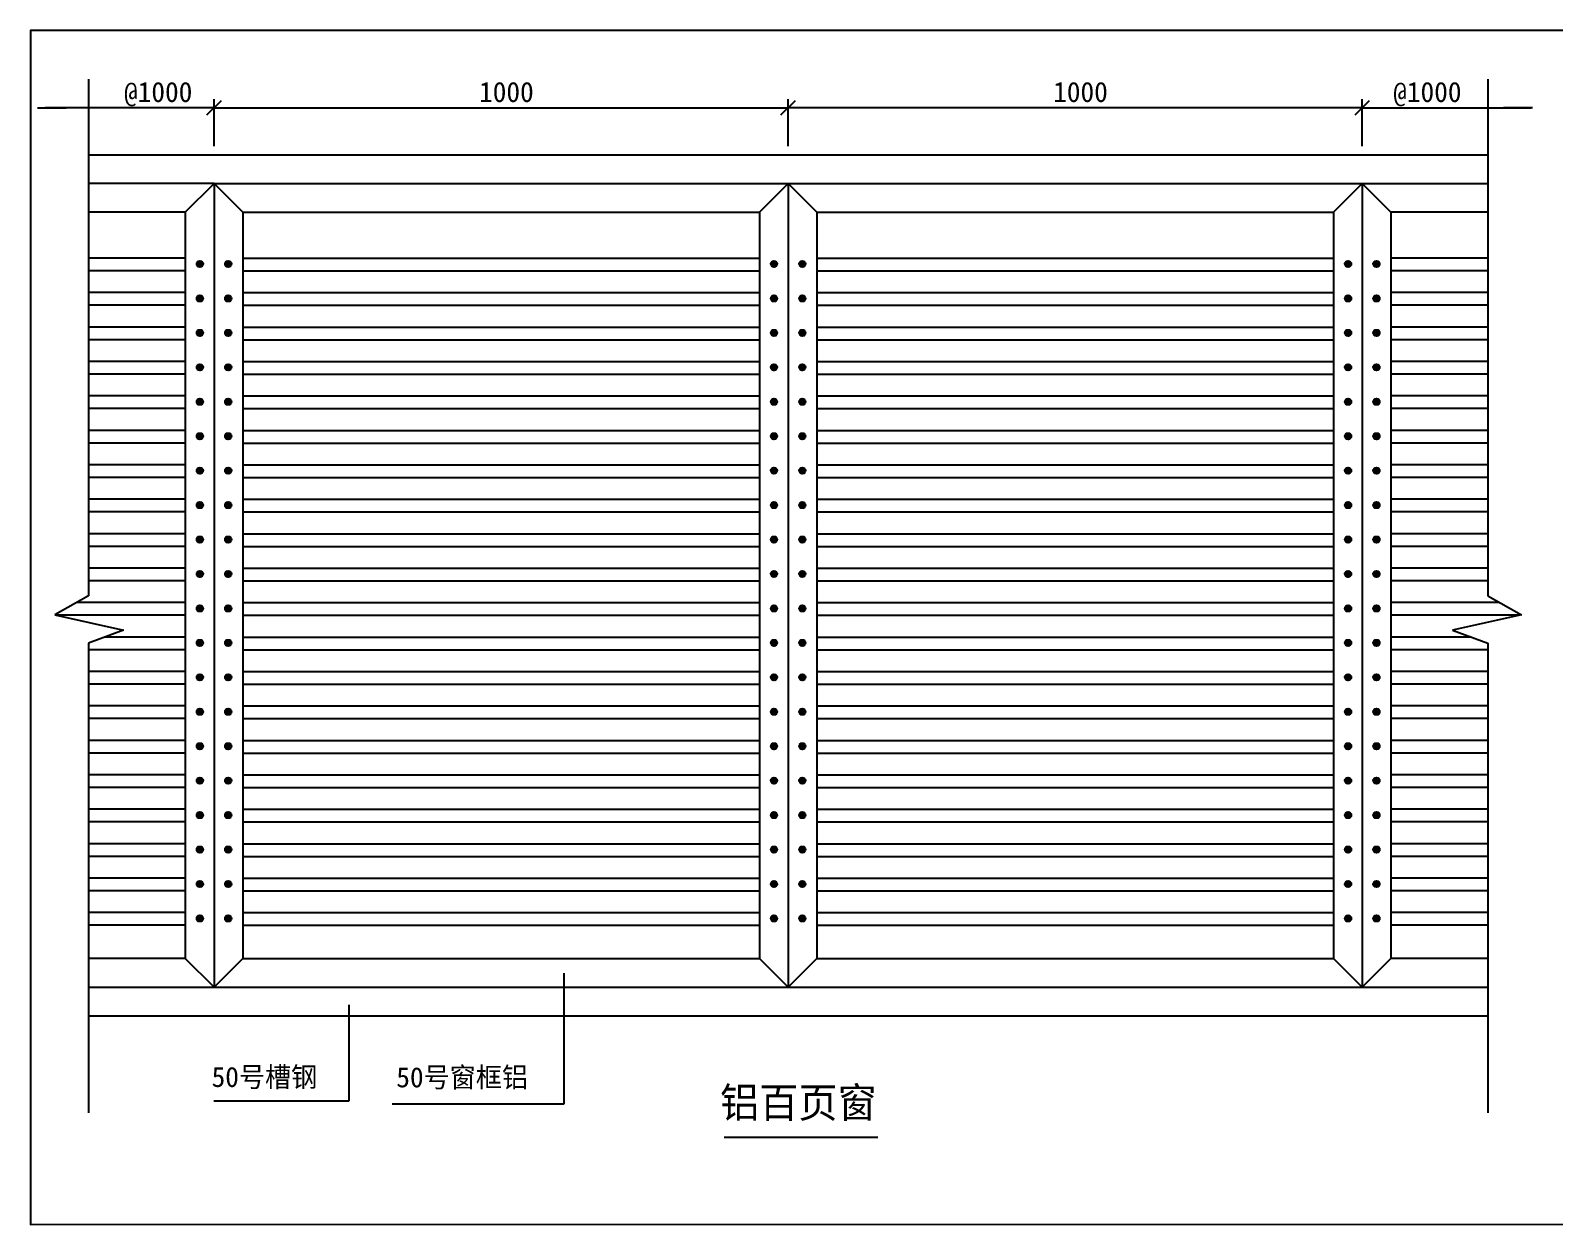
# Model space of a CAD drawing. Header units: metres. Extents: x 752 to 2442, y 858 to 1690.
# Drawn here: x 752 to 1814, y 858 to 1690 of the extents above; entities that cross this region are included whole.
import ezdxf

# ---------------------------------------------------------------- set-up
doc = ezdxf.new("R2010")
doc.units = ezdxf.units.M
doc.layers.add('A7', color=7, linetype='Continuous')

# ---------------------------------------------------------------- blocks, each defined once
blk = doc.blocks.new('_ARCHTICK')
at = {"color": 0, "linetype": 'ByBlock'}
blk.add_lwpolyline([(-0.82, -0.83), (0.87, 0.86)], dxfattribs=at)

msp = doc.modelspace()

# ---------------------------------------------------------------- hatches: boundary and pattern name
h = msp.add_hatch()
h.set_pattern_fill('ANSI31', scale=0.2)
h.paths.add_polyline_path([(872.01, 1527.31, 1), (867.57, 1527.31, 1)])
h = msp.add_hatch()
h.set_pattern_fill('ANSI31', scale=0.2)
h.paths.add_polyline_path([(891.77, 1527.31, 1), (887.33, 1527.31, 1)])
h = msp.add_hatch()
h.set_pattern_fill('ANSI31', scale=0.2)
h.paths.add_polyline_path([(1272.01, 1527.31, 1), (1267.57, 1527.31, 1)])
h = msp.add_hatch()
h.set_pattern_fill('ANSI31', scale=0.2)
h.paths.add_polyline_path([(1291.77, 1527.31, 1), (1287.33, 1527.31, 1)])
h = msp.add_hatch()
h.set_pattern_fill('ANSI31', scale=0.2)
h.paths.add_polyline_path([(1672.01, 1527.31, 1), (1667.57, 1527.31, 1)])
h = msp.add_hatch()
h.set_pattern_fill('ANSI31', scale=0.2)
h.paths.add_polyline_path([(1691.77, 1527.31, 1), (1687.33, 1527.31, 1)])
h = msp.add_hatch()
h.set_pattern_fill('ANSI31', scale=0.2)
h.paths.add_polyline_path([(872.01, 1503.31, 1), (867.57, 1503.31, 1)])
h = msp.add_hatch()
h.set_pattern_fill('ANSI31', scale=0.2)
h.paths.add_polyline_path([(891.77, 1503.31, 1), (887.33, 1503.31, 1)])
h = msp.add_hatch()
h.set_pattern_fill('ANSI31', scale=0.2)
h.paths.add_polyline_path([(1272.01, 1503.31, 1), (1267.57, 1503.31, 1)])
h = msp.add_hatch()
h.set_pattern_fill('ANSI31', scale=0.2)
h.paths.add_polyline_path([(1291.77, 1503.31, 1), (1287.33, 1503.31, 1)])
h = msp.add_hatch()
h.set_pattern_fill('ANSI31', scale=0.2)
h.paths.add_polyline_path([(1672.01, 1503.31, 1), (1667.57, 1503.31, 1)])
h = msp.add_hatch()
h.set_pattern_fill('ANSI31', scale=0.2)
h.paths.add_polyline_path([(1691.77, 1503.31, 1), (1687.33, 1503.31, 1)])
h = msp.add_hatch()
h.set_pattern_fill('ANSI31', scale=0.2)
h.paths.add_polyline_path([(872.01, 1479.31, 1), (867.57, 1479.31, 1)])
h = msp.add_hatch()
h.set_pattern_fill('ANSI31', scale=0.2)
h.paths.add_polyline_path([(891.77, 1479.31, 1), (887.33, 1479.31, 1)])
h = msp.add_hatch()
h.set_pattern_fill('ANSI31', scale=0.2)
h.paths.add_polyline_path([(1272.01, 1479.31, 1), (1267.57, 1479.31, 1)])
h = msp.add_hatch()
h.set_pattern_fill('ANSI31', scale=0.2)
h.paths.add_polyline_path([(1291.77, 1479.31, 1), (1287.33, 1479.31, 1)])
h = msp.add_hatch()
h.set_pattern_fill('ANSI31', scale=0.2)
h.paths.add_polyline_path([(1672.01, 1479.31, 1), (1667.57, 1479.31, 1)])
h = msp.add_hatch()
h.set_pattern_fill('ANSI31', scale=0.2)
h.paths.add_polyline_path([(1691.77, 1479.31, 1), (1687.33, 1479.31, 1)])
h = msp.add_hatch()
h.set_pattern_fill('ANSI31', scale=0.2)
h.paths.add_polyline_path([(872.01, 1455.31, 1), (867.57, 1455.31, 1)])
h = msp.add_hatch()
h.set_pattern_fill('ANSI31', scale=0.2)
h.paths.add_polyline_path([(891.77, 1455.31, 1), (887.33, 1455.31, 1)])
h = msp.add_hatch()
h.set_pattern_fill('ANSI31', scale=0.2)
h.paths.add_polyline_path([(1272.01, 1455.31, 1), (1267.57, 1455.31, 1)])
h = msp.add_hatch()
h.set_pattern_fill('ANSI31', scale=0.2)
h.paths.add_polyline_path([(1291.77, 1455.31, 1), (1287.33, 1455.31, 1)])
h = msp.add_hatch()
h.set_pattern_fill('ANSI31', scale=0.2)
h.paths.add_polyline_path([(1672.01, 1455.31, 1), (1667.57, 1455.31, 1)])
h = msp.add_hatch()
h.set_pattern_fill('ANSI31', scale=0.2)
h.paths.add_polyline_path([(1691.77, 1455.31, 1), (1687.33, 1455.31, 1)])
h = msp.add_hatch()
h.set_pattern_fill('ANSI31', scale=0.2)
h.paths.add_polyline_path([(872.01, 1431.31, 1), (867.57, 1431.31, 1)])
h = msp.add_hatch()
h.set_pattern_fill('ANSI31', scale=0.2)
h.paths.add_polyline_path([(891.77, 1431.31, 1), (887.33, 1431.31, 1)])
h = msp.add_hatch()
h.set_pattern_fill('ANSI31', scale=0.2)
h.paths.add_polyline_path([(1272.01, 1431.31, 1), (1267.57, 1431.31, 1)])
h = msp.add_hatch()
h.set_pattern_fill('ANSI31', scale=0.2)
h.paths.add_polyline_path([(1291.77, 1431.31, 1), (1287.33, 1431.31, 1)])
h = msp.add_hatch()
h.set_pattern_fill('ANSI31', scale=0.2)
h.paths.add_polyline_path([(1672.01, 1431.31, 1), (1667.57, 1431.31, 1)])
h = msp.add_hatch()
h.set_pattern_fill('ANSI31', scale=0.2)
h.paths.add_polyline_path([(1691.77, 1431.31, 1), (1687.33, 1431.31, 1)])
h = msp.add_hatch()
h.set_pattern_fill('ANSI31', scale=0.2)
h.paths.add_polyline_path([(872.01, 1407.31, 1), (867.57, 1407.31, 1)])
h = msp.add_hatch()
h.set_pattern_fill('ANSI31', scale=0.2)
h.paths.add_polyline_path([(891.77, 1407.31, 1), (887.33, 1407.31, 1)])
h = msp.add_hatch()
h.set_pattern_fill('ANSI31', scale=0.2)
h.paths.add_polyline_path([(1272.01, 1407.31, 1), (1267.57, 1407.31, 1)])
h = msp.add_hatch()
h.set_pattern_fill('ANSI31', scale=0.2)
h.paths.add_polyline_path([(1291.77, 1407.31, 1), (1287.33, 1407.31, 1)])
h = msp.add_hatch()
h.set_pattern_fill('ANSI31', scale=0.2)
h.paths.add_polyline_path([(1672.01, 1407.31, 1), (1667.57, 1407.31, 1)])
h = msp.add_hatch()
h.set_pattern_fill('ANSI31', scale=0.2)
h.paths.add_polyline_path([(1691.77, 1407.31, 1), (1687.33, 1407.31, 1)])
h = msp.add_hatch()
h.set_pattern_fill('ANSI31', scale=0.2)
h.paths.add_polyline_path([(872.01, 1383.31, 1), (867.57, 1383.31, 1)])
h = msp.add_hatch()
h.set_pattern_fill('ANSI31', scale=0.2)
h.paths.add_polyline_path([(891.77, 1383.31, 1), (887.33, 1383.31, 1)])
h = msp.add_hatch()
h.set_pattern_fill('ANSI31', scale=0.2)
h.paths.add_polyline_path([(1272.01, 1383.31, 1), (1267.57, 1383.31, 1)])
h = msp.add_hatch()
h.set_pattern_fill('ANSI31', scale=0.2)
h.paths.add_polyline_path([(1291.77, 1383.31, 1), (1287.33, 1383.31, 1)])
h = msp.add_hatch()
h.set_pattern_fill('ANSI31', scale=0.2)
h.paths.add_polyline_path([(1672.01, 1383.31, 1), (1667.57, 1383.31, 1)])
h = msp.add_hatch()
h.set_pattern_fill('ANSI31', scale=0.2)
h.paths.add_polyline_path([(1691.77, 1383.31, 1), (1687.33, 1383.31, 1)])
h = msp.add_hatch()
h.set_pattern_fill('ANSI31', scale=0.2)
h.paths.add_polyline_path([(872.01, 1359.31, 1), (867.57, 1359.31, 1)])
h = msp.add_hatch()
h.set_pattern_fill('ANSI31', scale=0.2)
h.paths.add_polyline_path([(891.77, 1359.31, 1), (887.33, 1359.31, 1)])
h = msp.add_hatch()
h.set_pattern_fill('ANSI31', scale=0.2)
h.paths.add_polyline_path([(1272.01, 1359.31, 1), (1267.57, 1359.31, 1)])
h = msp.add_hatch()
h.set_pattern_fill('ANSI31', scale=0.2)
h.paths.add_polyline_path([(1291.77, 1359.31, 1), (1287.33, 1359.31, 1)])
h = msp.add_hatch()
h.set_pattern_fill('ANSI31', scale=0.2)
h.paths.add_polyline_path([(1672.01, 1359.31, 1), (1667.57, 1359.31, 1)])
h = msp.add_hatch()
h.set_pattern_fill('ANSI31', scale=0.2)
h.paths.add_polyline_path([(1691.77, 1359.31, 1), (1687.33, 1359.31, 1)])
h = msp.add_hatch()
h.set_pattern_fill('ANSI31', scale=0.2)
h.paths.add_polyline_path([(872.01, 1335.31, 1), (867.57, 1335.31, 1)])
h = msp.add_hatch()
h.set_pattern_fill('ANSI31', scale=0.2)
h.paths.add_polyline_path([(891.77, 1335.31, 1), (887.33, 1335.31, 1)])
h = msp.add_hatch()
h.set_pattern_fill('ANSI31', scale=0.2)
h.paths.add_polyline_path([(1272.01, 1335.31, 1), (1267.57, 1335.31, 1)])
h = msp.add_hatch()
h.set_pattern_fill('ANSI31', scale=0.2)
h.paths.add_polyline_path([(1291.77, 1335.31, 1), (1287.33, 1335.31, 1)])
h = msp.add_hatch()
h.set_pattern_fill('ANSI31', scale=0.2)
h.paths.add_polyline_path([(1672.01, 1335.31, 1), (1667.57, 1335.31, 1)])
h = msp.add_hatch()
h.set_pattern_fill('ANSI31', scale=0.2)
h.paths.add_polyline_path([(1691.77, 1335.31, 1), (1687.33, 1335.31, 1)])
h = msp.add_hatch()
h.set_pattern_fill('ANSI31', scale=0.2)
h.paths.add_polyline_path([(872.01, 1311.31, 1), (867.57, 1311.31, 1)])
h = msp.add_hatch()
h.set_pattern_fill('ANSI31', scale=0.2)
h.paths.add_polyline_path([(891.77, 1311.31, 1), (887.33, 1311.31, 1)])
h = msp.add_hatch()
h.set_pattern_fill('ANSI31', scale=0.2)
h.paths.add_polyline_path([(1272.01, 1311.31, 1), (1267.57, 1311.31, 1)])
h = msp.add_hatch()
h.set_pattern_fill('ANSI31', scale=0.2)
h.paths.add_polyline_path([(1291.77, 1311.31, 1), (1287.33, 1311.31, 1)])
h = msp.add_hatch()
h.set_pattern_fill('ANSI31', scale=0.2)
h.paths.add_polyline_path([(1672.01, 1311.31, 1), (1667.57, 1311.31, 1)])
h = msp.add_hatch()
h.set_pattern_fill('ANSI31', scale=0.2)
h.paths.add_polyline_path([(1691.77, 1311.31, 1), (1687.33, 1311.31, 1)])
h = msp.add_hatch()
h.set_pattern_fill('ANSI31', scale=0.2)
h.paths.add_polyline_path([(872.01, 1287.31, 1), (867.57, 1287.31, 1)])
h = msp.add_hatch()
h.set_pattern_fill('ANSI31', scale=0.2)
h.paths.add_polyline_path([(891.77, 1287.31, 1), (887.33, 1287.31, 1)])
h = msp.add_hatch()
h.set_pattern_fill('ANSI31', scale=0.2)
h.paths.add_polyline_path([(1272.01, 1287.31, 1), (1267.57, 1287.31, 1)])
h = msp.add_hatch()
h.set_pattern_fill('ANSI31', scale=0.2)
h.paths.add_polyline_path([(1291.77, 1287.31, 1), (1287.33, 1287.31, 1)])
h = msp.add_hatch()
h.set_pattern_fill('ANSI31', scale=0.2)
h.paths.add_polyline_path([(1672.01, 1287.31, 1), (1667.57, 1287.31, 1)])
h = msp.add_hatch()
h.set_pattern_fill('ANSI31', scale=0.2)
h.paths.add_polyline_path([(1691.77, 1287.31, 1), (1687.33, 1287.31, 1)])
h = msp.add_hatch()
h.set_pattern_fill('ANSI31', scale=0.2)
h.paths.add_polyline_path([(872.01, 1263.31, 1), (867.57, 1263.31, 1)])
h = msp.add_hatch()
h.set_pattern_fill('ANSI31', scale=0.2)
h.paths.add_polyline_path([(891.77, 1263.31, 1), (887.33, 1263.31, 1)])
h = msp.add_hatch()
h.set_pattern_fill('ANSI31', scale=0.2)
h.paths.add_polyline_path([(1272.01, 1263.31, 1), (1267.57, 1263.31, 1)])
h = msp.add_hatch()
h.set_pattern_fill('ANSI31', scale=0.2)
h.paths.add_polyline_path([(1291.77, 1263.31, 1), (1287.33, 1263.31, 1)])
h = msp.add_hatch()
h.set_pattern_fill('ANSI31', scale=0.2)
h.paths.add_polyline_path([(1672.01, 1263.31, 1), (1667.57, 1263.31, 1)])
h = msp.add_hatch()
h.set_pattern_fill('ANSI31', scale=0.2)
h.paths.add_polyline_path([(1691.77, 1263.31, 1), (1687.33, 1263.31, 1)])
h = msp.add_hatch()
h.set_pattern_fill('ANSI31', scale=0.2)
h.paths.add_polyline_path([(872.01, 1239.31, 1), (867.57, 1239.31, 1)])
h = msp.add_hatch()
h.set_pattern_fill('ANSI31', scale=0.2)
h.paths.add_polyline_path([(891.77, 1239.31, 1), (887.33, 1239.31, 1)])
h = msp.add_hatch()
h.set_pattern_fill('ANSI31', scale=0.2)
h.paths.add_polyline_path([(1272.01, 1239.31, 1), (1267.57, 1239.31, 1)])
h = msp.add_hatch()
h.set_pattern_fill('ANSI31', scale=0.2)
h.paths.add_polyline_path([(1291.77, 1239.31, 1), (1287.33, 1239.31, 1)])
h = msp.add_hatch()
h.set_pattern_fill('ANSI31', scale=0.2)
h.paths.add_polyline_path([(1672.01, 1239.31, 1), (1667.57, 1239.31, 1)])
h = msp.add_hatch()
h.set_pattern_fill('ANSI31', scale=0.2)
h.paths.add_polyline_path([(1691.77, 1239.31, 1), (1687.33, 1239.31, 1)])
h = msp.add_hatch()
h.set_pattern_fill('ANSI31', scale=0.2)
h.paths.add_polyline_path([(872.01, 1215.31, 1), (867.57, 1215.31, 1)])
h = msp.add_hatch()
h.set_pattern_fill('ANSI31', scale=0.2)
h.paths.add_polyline_path([(891.77, 1215.31, 1), (887.33, 1215.31, 1)])
h = msp.add_hatch()
h.set_pattern_fill('ANSI31', scale=0.2)
h.paths.add_polyline_path([(1272.01, 1215.31, 1), (1267.57, 1215.31, 1)])
h = msp.add_hatch()
h.set_pattern_fill('ANSI31', scale=0.2)
h.paths.add_polyline_path([(1291.77, 1215.31, 1), (1287.33, 1215.31, 1)])
h = msp.add_hatch()
h.set_pattern_fill('ANSI31', scale=0.2)
h.paths.add_polyline_path([(1672.01, 1215.31, 1), (1667.57, 1215.31, 1)])
h = msp.add_hatch()
h.set_pattern_fill('ANSI31', scale=0.2)
h.paths.add_polyline_path([(1691.77, 1215.31, 1), (1687.33, 1215.31, 1)])
h = msp.add_hatch()
h.set_pattern_fill('ANSI31', scale=0.2)
h.paths.add_polyline_path([(872.01, 1191.31, 1), (867.57, 1191.31, 1)])
h = msp.add_hatch()
h.set_pattern_fill('ANSI31', scale=0.2)
h.paths.add_polyline_path([(891.77, 1191.31, 1), (887.33, 1191.31, 1)])
h = msp.add_hatch()
h.set_pattern_fill('ANSI31', scale=0.2)
h.paths.add_polyline_path([(1272.01, 1191.31, 1), (1267.57, 1191.31, 1)])
h = msp.add_hatch()
h.set_pattern_fill('ANSI31', scale=0.2)
h.paths.add_polyline_path([(1291.77, 1191.31, 1), (1287.33, 1191.31, 1)])
h = msp.add_hatch()
h.set_pattern_fill('ANSI31', scale=0.2)
h.paths.add_polyline_path([(1672.01, 1191.31, 1), (1667.57, 1191.31, 1)])
h = msp.add_hatch()
h.set_pattern_fill('ANSI31', scale=0.2)
h.paths.add_polyline_path([(1691.77, 1191.31, 1), (1687.33, 1191.31, 1)])
h = msp.add_hatch()
h.set_pattern_fill('ANSI31', scale=0.2)
h.paths.add_polyline_path([(872.01, 1167.31, 1), (867.57, 1167.31, 1)])
h = msp.add_hatch()
h.set_pattern_fill('ANSI31', scale=0.2)
h.paths.add_polyline_path([(891.77, 1167.31, 1), (887.33, 1167.31, 1)])
h = msp.add_hatch()
h.set_pattern_fill('ANSI31', scale=0.2)
h.paths.add_polyline_path([(1272.01, 1167.31, 1), (1267.57, 1167.31, 1)])
h = msp.add_hatch()
h.set_pattern_fill('ANSI31', scale=0.2)
h.paths.add_polyline_path([(1291.77, 1167.31, 1), (1287.33, 1167.31, 1)])
h = msp.add_hatch()
h.set_pattern_fill('ANSI31', scale=0.2)
h.paths.add_polyline_path([(1672.01, 1167.31, 1), (1667.57, 1167.31, 1)])
h = msp.add_hatch()
h.set_pattern_fill('ANSI31', scale=0.2)
h.paths.add_polyline_path([(1691.77, 1167.31, 1), (1687.33, 1167.31, 1)])
h = msp.add_hatch()
h.set_pattern_fill('ANSI31', scale=0.2)
h.paths.add_polyline_path([(872.01, 1143.31, 1), (867.57, 1143.31, 1)])
h = msp.add_hatch()
h.set_pattern_fill('ANSI31', scale=0.2)
h.paths.add_polyline_path([(891.77, 1143.31, 1), (887.33, 1143.31, 1)])
h = msp.add_hatch()
h.set_pattern_fill('ANSI31', scale=0.2)
h.paths.add_polyline_path([(1272.01, 1143.31, 1), (1267.57, 1143.31, 1)])
h = msp.add_hatch()
h.set_pattern_fill('ANSI31', scale=0.2)
h.paths.add_polyline_path([(1291.77, 1143.31, 1), (1287.33, 1143.31, 1)])
h = msp.add_hatch()
h.set_pattern_fill('ANSI31', scale=0.2)
h.paths.add_polyline_path([(1672.01, 1143.31, 1), (1667.57, 1143.31, 1)])
h = msp.add_hatch()
h.set_pattern_fill('ANSI31', scale=0.2)
h.paths.add_polyline_path([(1691.77, 1143.31, 1), (1687.33, 1143.31, 1)])
h = msp.add_hatch()
h.set_pattern_fill('ANSI31', scale=0.2)
h.paths.add_polyline_path([(872.01, 1119.31, 1), (867.57, 1119.31, 1)])
h = msp.add_hatch()
h.set_pattern_fill('ANSI31', scale=0.2)
h.paths.add_polyline_path([(891.77, 1119.31, 1), (887.33, 1119.31, 1)])
h = msp.add_hatch()
h.set_pattern_fill('ANSI31', scale=0.2)
h.paths.add_polyline_path([(1272.01, 1119.31, 1), (1267.57, 1119.31, 1)])
h = msp.add_hatch()
h.set_pattern_fill('ANSI31', scale=0.2)
h.paths.add_polyline_path([(1291.77, 1119.31, 1), (1287.33, 1119.31, 1)])
h = msp.add_hatch()
h.set_pattern_fill('ANSI31', scale=0.2)
h.paths.add_polyline_path([(1672.01, 1119.31, 1), (1667.57, 1119.31, 1)])
h = msp.add_hatch()
h.set_pattern_fill('ANSI31', scale=0.2)
h.paths.add_polyline_path([(1691.77, 1119.31, 1), (1687.33, 1119.31, 1)])
h = msp.add_hatch()
h.set_pattern_fill('ANSI31', scale=0.2)
h.paths.add_polyline_path([(872.01, 1095.31, 1), (867.57, 1095.31, 1)])
h = msp.add_hatch()
h.set_pattern_fill('ANSI31', scale=0.2)
h.paths.add_polyline_path([(891.77, 1095.31, 1), (887.33, 1095.31, 1)])
h = msp.add_hatch()
h.set_pattern_fill('ANSI31', scale=0.2)
h.paths.add_polyline_path([(1272.01, 1095.31, 1), (1267.57, 1095.31, 1)])
h = msp.add_hatch()
h.set_pattern_fill('ANSI31', scale=0.2)
h.paths.add_polyline_path([(1291.77, 1095.31, 1), (1287.33, 1095.31, 1)])
h = msp.add_hatch()
h.set_pattern_fill('ANSI31', scale=0.2)
h.paths.add_polyline_path([(1672.01, 1095.31, 1), (1667.57, 1095.31, 1)])
h = msp.add_hatch()
h.set_pattern_fill('ANSI31', scale=0.2)
h.paths.add_polyline_path([(1691.77, 1095.31, 1), (1687.33, 1095.31, 1)])
h = msp.add_hatch()
h.set_pattern_fill('ANSI31', scale=0.2)
h.paths.add_polyline_path([(872.01, 1071.31, 1), (867.57, 1071.31, 1)])
h = msp.add_hatch()
h.set_pattern_fill('ANSI31', scale=0.2)
h.paths.add_polyline_path([(891.77, 1071.31, 1), (887.33, 1071.31, 1)])
h = msp.add_hatch()
h.set_pattern_fill('ANSI31', scale=0.2)
h.paths.add_polyline_path([(1272.01, 1071.31, 1), (1267.57, 1071.31, 1)])
h = msp.add_hatch()
h.set_pattern_fill('ANSI31', scale=0.2)
h.paths.add_polyline_path([(1291.77, 1071.31, 1), (1287.33, 1071.31, 1)])
h = msp.add_hatch()
h.set_pattern_fill('ANSI31', scale=0.2)
h.paths.add_polyline_path([(1672.01, 1071.31, 1), (1667.57, 1071.31, 1)])
h = msp.add_hatch()
h.set_pattern_fill('ANSI31', scale=0.2)
h.paths.add_polyline_path([(1691.77, 1071.31, 1), (1687.33, 1071.31, 1)])

# ---------------------------------------------------------------- linework, layer by layer
for p, q in [((792.26, 1656.07), (792.26, 1296.01)), ((1767.08, 1656.07), (1767.08, 1296.01)), ((879.67, 1636.12), (762.04, 1636.12)), ((879.67, 1609.35), (879.67, 1642.12)), ((879.67, 1636.12), (1279.67, 1636.12)), ((1279.67, 1609.35), (1279.67, 1642.12)), ((1279.67, 1609.35), (1279.67, 1642.12)), ((1679.67, 1636.12), (1279.67, 1636.12)), ((1679.67, 1609.35), (1679.67, 1642.12)), ((1679.67, 1609.35), (1679.67, 1642.12)), ((1679.67, 1636.12), (1797.3, 1636.12)), ((792.26, 1603.35), (1767.08, 1603.35)), ((879.67, 1603.35), (1679.67, 1603.35)), ((879.67, 1583.35), (792.26, 1583.35)), ((859.67, 1563.35), (879.67, 1583.35)), ((899.67, 1563.35), (879.67, 1583.35)), ((879.67, 1583.35), (1679.67, 1583.35)), ((879.67, 1583.35), (879.67, 1023.35)), ((1259.67, 1563.35), (1279.67, 1583.35)), ((1279.67, 1583.35), (1299.67, 1563.35)), ((1279.67, 1583.35), (1279.67, 1023.35)), ((1279.67, 1583.35), (1279.67, 1043.35)), ((1659.67, 1563.35), (1679.67, 1583.35)), ((1699.67, 1563.35), (1679.67, 1583.35)), ((1679.67, 1583.35), (1767.08, 1583.35)), ((1679.67, 1583.35), (1679.67, 1023.35)), ((859.67, 1563.35), (792.26, 1563.35)), ((859.67, 1563.35), (859.67, 1043.35)), ((899.67, 1563.35), (1259.67, 1563.35)), ((899.67, 1563.35), (899.67, 1043.35)), ((1259.67, 1563.35), (1259.67, 1043.35)), ((1299.67, 1563.35), (1659.67, 1563.35)), ((1299.67, 1563.35), (1299.67, 1043.35)), ((1659.67, 1563.35), (1659.67, 1043.35)), ((1767.08, 1563.35), (1699.67, 1563.35)), ((1699.67, 1563.35), (1699.67, 1043.35)), ((859.67, 1531.35), (792.26, 1531.35)), ((899.67, 1531.35), (1259.67, 1531.35)), ((1299.67, 1531.35), (1659.67, 1531.35)), ((1767.08, 1531.35), (1699.67, 1531.35)), ((859.67, 1522.55), (792.26, 1522.55)), ((899.67, 1522.55), (1259.67, 1522.55)), ((1299.67, 1522.55), (1659.67, 1522.55)), ((1767.08, 1522.55), (1699.67, 1522.55)), ((859.67, 1507.35), (792.26, 1507.35)), ((859.67, 1498.55), (792.26, 1498.55)), ((899.67, 1507.35), (1259.67, 1507.35)), ((899.67, 1498.55), (1259.67, 1498.55)), ((1299.67, 1507.35), (1659.67, 1507.35)), ((1299.67, 1498.55), (1659.67, 1498.55)), ((1767.08, 1507.35), (1699.67, 1507.35)), ((1767.08, 1498.55), (1699.67, 1498.55)), ((859.67, 1483.35), (792.26, 1483.35)), ((899.67, 1483.35), (1259.67, 1483.35)), ((1299.67, 1483.35), (1659.67, 1483.35)), ((1767.08, 1483.35), (1699.67, 1483.35)), ((859.67, 1474.55), (792.26, 1474.55)), ((899.67, 1474.55), (1259.67, 1474.55)), ((1299.67, 1474.55), (1659.67, 1474.55)), ((1767.08, 1474.55), (1699.67, 1474.55)), ((859.67, 1459.35), (792.26, 1459.35)), ((899.67, 1459.35), (1259.67, 1459.35)), ((1299.67, 1459.35), (1659.67, 1459.35)), ((1767.08, 1459.35), (1699.67, 1459.35)), ((859.67, 1450.55), (792.26, 1450.55)), ((899.67, 1450.55), (1259.67, 1450.55)), ((1299.67, 1450.55), (1659.67, 1450.55)), ((1767.08, 1450.55), (1699.67, 1450.55)), ((859.67, 1435.35), (792.26, 1435.35)), ((899.67, 1435.35), (1259.67, 1435.35)), ((1299.67, 1435.35), (1659.67, 1435.35)), ((1767.08, 1435.35), (1699.67, 1435.35)), ((859.67, 1426.55), (792.26, 1426.55)), ((899.67, 1426.55), (1259.67, 1426.55)), ((1299.67, 1426.55), (1659.67, 1426.55)), ((1767.08, 1426.55), (1699.67, 1426.55)), ((859.67, 1411.35), (792.26, 1411.35)), ((859.67, 1402.55), (792.26, 1402.55)), ((899.67, 1411.35), (1259.67, 1411.35)), ((899.67, 1402.55), (1259.67, 1402.55)), ((1299.67, 1411.35), (1659.67, 1411.35)), ((1299.67, 1402.55), (1659.67, 1402.55)), ((1767.08, 1411.35), (1699.67, 1411.35)), ((1767.08, 1402.55), (1699.67, 1402.55)), ((859.67, 1387.35), (792.26, 1387.35)), ((899.67, 1387.35), (1259.67, 1387.35)), ((1299.67, 1387.35), (1659.67, 1387.35)), ((1767.08, 1387.35), (1699.67, 1387.35)), ((859.67, 1378.55), (792.26, 1378.55)), ((899.67, 1378.55), (1259.67, 1378.55)), ((1299.67, 1378.55), (1659.67, 1378.55)), ((1767.08, 1378.55), (1699.67, 1378.55)), ((859.67, 1363.35), (792.26, 1363.35)), ((899.67, 1363.35), (1259.67, 1363.35)), ((1299.67, 1363.35), (1659.67, 1363.35)), ((1767.08, 1363.35), (1699.67, 1363.35)), ((859.67, 1354.55), (792.26, 1354.55)), ((899.67, 1354.55), (1259.67, 1354.55)), ((1299.67, 1354.55), (1659.67, 1354.55)), ((1767.08, 1354.55), (1699.67, 1354.55)), ((859.67, 1339.35), (792.26, 1339.35)), ((899.67, 1339.35), (1259.67, 1339.35)), ((1299.67, 1339.35), (1659.67, 1339.35)), ((1767.08, 1339.35), (1699.67, 1339.35)), ((859.67, 1330.55), (792.26, 1330.55)), ((899.67, 1330.55), (1259.67, 1330.55)), ((1299.67, 1330.55), (1659.67, 1330.55)), ((1767.08, 1330.55), (1699.67, 1330.55)), ((859.67, 1315.35), (792.26, 1315.35)), ((859.67, 1306.55), (792.26, 1306.55)), ((899.67, 1315.35), (1259.67, 1315.35)), ((899.67, 1306.55), (1259.67, 1306.55)), ((1299.67, 1315.35), (1659.67, 1315.35)), ((1299.67, 1306.55), (1659.67, 1306.55)), ((1767.08, 1315.35), (1699.67, 1315.35)), ((1767.08, 1306.55), (1699.67, 1306.55)), ((792.26, 1296.01), (768.79, 1282.76)), ((1767.08, 1296.01), (1790.56, 1282.76)), ((859.67, 1291.35), (784.01, 1291.35)), ((899.67, 1291.35), (1259.67, 1291.35)), ((1299.67, 1291.35), (1659.67, 1291.35)), ((1775.34, 1291.35), (1699.67, 1291.35)), ((768.79, 1282.76), (816.69, 1272.11)), ((859.67, 1282.55), (769.73, 1282.55)), ((899.67, 1282.55), (1259.67, 1282.55)), ((1299.67, 1282.55), (1659.67, 1282.55)), ((1789.62, 1282.55), (1699.67, 1282.55)), ((1790.56, 1282.76), (1742.66, 1272.11)), ((816.69, 1272.11), (792.26, 1263.16)), ((859.67, 1267.35), (803.7, 1267.35)), ((899.67, 1267.35), (1259.67, 1267.35)), ((1299.67, 1267.35), (1659.67, 1267.35)), ((1755.64, 1267.35), (1699.67, 1267.35)), ((1742.66, 1272.11), (1767.08, 1263.16)), ((792.26, 1263.16), (792.26, 935.94)), ((859.67, 1258.55), (792.26, 1258.55)), ((899.67, 1258.55), (1259.67, 1258.55)), ((1299.67, 1258.55), (1659.67, 1258.55)), ((1767.08, 1258.55), (1699.67, 1258.55)), ((1767.08, 1263.16), (1767.08, 935.94)), ((859.67, 1243.35), (792.26, 1243.35)), ((899.67, 1243.35), (1259.67, 1243.35)), ((1299.67, 1243.35), (1659.67, 1243.35)), ((1767.08, 1243.35), (1699.67, 1243.35)), ((859.67, 1234.55), (792.26, 1234.55)), ((899.67, 1234.55), (1259.67, 1234.55)), ((1299.67, 1234.55), (1659.67, 1234.55)), ((1767.08, 1234.55), (1699.67, 1234.55)), ((859.67, 1219.35), (792.26, 1219.35)), ((859.67, 1210.55), (792.26, 1210.55)), ((899.67, 1219.35), (1259.67, 1219.35)), ((899.67, 1210.55), (1259.67, 1210.55)), ((1299.67, 1219.35), (1659.67, 1219.35)), ((1299.67, 1210.55), (1659.67, 1210.55)), ((1767.08, 1219.35), (1699.67, 1219.35)), ((1767.08, 1210.55), (1699.67, 1210.55)), ((859.67, 1195.35), (792.26, 1195.35)), ((899.67, 1195.35), (1259.67, 1195.35)), ((1299.67, 1195.35), (1659.67, 1195.35)), ((1767.08, 1195.35), (1699.67, 1195.35)), ((859.67, 1186.55), (792.26, 1186.55)), ((899.67, 1186.55), (1259.67, 1186.55)), ((1299.67, 1186.55), (1659.67, 1186.55)), ((1767.08, 1186.55), (1699.67, 1186.55)), ((859.67, 1171.35), (792.26, 1171.35)), ((899.67, 1171.35), (1259.67, 1171.35)), ((1299.67, 1171.35), (1659.67, 1171.35)), ((1767.08, 1171.35), (1699.67, 1171.35)), ((859.67, 1162.55), (792.26, 1162.55)), ((899.67, 1162.55), (1259.67, 1162.55)), ((1299.67, 1162.55), (1659.67, 1162.55)), ((1767.08, 1162.55), (1699.67, 1162.55)), ((859.67, 1147.35), (792.26, 1147.35)), ((899.67, 1147.35), (1259.67, 1147.35)), ((1299.67, 1147.35), (1659.67, 1147.35)), ((1767.08, 1147.35), (1699.67, 1147.35)), ((859.67, 1138.55), (792.26, 1138.55)), ((899.67, 1138.55), (1259.67, 1138.55)), ((1299.67, 1138.55), (1659.67, 1138.55)), ((1767.08, 1138.55), (1699.67, 1138.55)), ((859.67, 1123.35), (792.26, 1123.35)), ((899.67, 1123.35), (1259.67, 1123.35)), ((1299.67, 1123.35), (1659.67, 1123.35)), ((1767.08, 1123.35), (1699.67, 1123.35)), ((859.67, 1114.55), (792.26, 1114.55)), ((899.67, 1114.55), (1259.67, 1114.55)), ((1299.67, 1114.55), (1659.67, 1114.55)), ((1767.08, 1114.55), (1699.67, 1114.55)), ((859.67, 1099.35), (792.26, 1099.35)), ((899.67, 1099.35), (1259.67, 1099.35)), ((1299.67, 1099.35), (1659.67, 1099.35)), ((1767.08, 1099.35), (1699.67, 1099.35)), ((859.67, 1090.55), (792.26, 1090.55)), ((899.67, 1090.55), (1259.67, 1090.55)), ((1299.67, 1090.55), (1659.67, 1090.55)), ((1767.08, 1090.55), (1699.67, 1090.55)), ((859.67, 1075.35), (792.26, 1075.35)), ((899.67, 1075.35), (1259.67, 1075.35)), ((1299.67, 1075.35), (1659.67, 1075.35)), ((1767.08, 1075.35), (1699.67, 1075.35)), ((859.67, 1066.55), (792.26, 1066.55)), ((899.67, 1066.55), (1259.67, 1066.55)), ((1299.67, 1066.55), (1659.67, 1066.55)), ((1767.08, 1066.55), (1699.67, 1066.55)), ((859.67, 1043.35), (792.26, 1043.35)), ((879.67, 1023.35), (859.67, 1043.35)), ((879.67, 1023.35), (899.67, 1043.35)), ((899.67, 1043.35), (1259.67, 1043.35)), ((1259.67, 1043.35), (1279.67, 1023.35)), ((1279.67, 1023.35), (1299.67, 1043.35)), ((1299.67, 1043.35), (1659.67, 1043.35)), ((1679.67, 1023.35), (1659.67, 1043.35)), ((1679.67, 1023.35), (1699.67, 1043.35)), ((1767.08, 1043.35), (1699.67, 1043.35)), ((1123.58, 942.11), (1123.58, 1033.22)), ((792.26, 1023.35), (1767.08, 1023.35)), ((973.84, 944.18), (973.84, 1011.12)), ((792.26, 1003.35), (1767.08, 1003.35)), ((879.67, 1003.35), (1679.67, 1003.35)), ((879.54, 944.18), (973.84, 944.18)), ((1003.89, 942.11), (1123.58, 942.11)), ((1235.18, 918.82), (1342.09, 918.82))]:
    msp.add_line(p, q)
msp.add_lwpolyline([(2441.64, 858.2), (2441.95, 1690.01), (751.78, 1690.01), (751.78, 858.05)], close=True)
for points in [[(756.74, 1636.06), (776.74, 1636.06)], [(1798.19, 1636.06), (1778.19, 1636.06)]]:
    msp.add_lwpolyline(points)
for centre in [(869.79, 1527.31), (889.55, 1527.31), (1269.79, 1527.31), (1289.55, 1527.31), (1669.79, 1527.31), (1689.55, 1527.31), (869.79, 1503.31), (889.55, 1503.31), (1269.79, 1503.31), (1289.55, 1503.31), (1669.79, 1503.31), (1689.55, 1503.31), (869.79, 1479.31), (889.55, 1479.31), (1269.79, 1479.31), (1289.55, 1479.31), (1669.79, 1479.31), (1689.55, 1479.31), (869.79, 1455.31), (889.55, 1455.31), (1269.79, 1455.31), (1289.55, 1455.31), (1669.79, 1455.31), (1689.55, 1455.31), (869.79, 1431.31), (889.55, 1431.31), (1269.79, 1431.31), (1289.55, 1431.31), (1669.79, 1431.31), (1689.55, 1431.31), (869.79, 1407.31), (889.55, 1407.31), (1269.79, 1407.31), (1289.55, 1407.31), (1669.79, 1407.31), (1689.55, 1407.31), (869.79, 1383.31), (889.55, 1383.31), (1269.79, 1383.31), (1289.55, 1383.31), (1669.79, 1383.31), (1689.55, 1383.31), (869.79, 1359.31), (889.55, 1359.31), (1269.79, 1359.31), (1289.55, 1359.31), (1669.79, 1359.31), (1689.55, 1359.31), (869.79, 1335.31), (889.55, 1335.31), (1269.79, 1335.31), (1289.55, 1335.31), (1669.79, 1335.31), (1689.55, 1335.31), (869.79, 1311.31), (889.55, 1311.31), (1269.79, 1311.31), (1289.55, 1311.31), (1669.79, 1311.31), (1689.55, 1311.31), (869.79, 1287.31), (889.55, 1287.31), (1269.79, 1287.31), (1289.55, 1287.31), (1669.79, 1287.31), (1689.55, 1287.31), (869.79, 1263.31), (889.55, 1263.31), (1269.79, 1263.31), (1289.55, 1263.31), (1669.79, 1263.31), (1689.55, 1263.31), (869.79, 1239.31), (889.55, 1239.31), (1269.79, 1239.31), (1289.55, 1239.31), (1669.79, 1239.31), (1689.55, 1239.31), (869.79, 1215.31), (889.55, 1215.31), (1269.79, 1215.31), (1289.55, 1215.31), (1669.79, 1215.31), (1689.55, 1215.31), (869.79, 1191.31), (889.55, 1191.31), (1269.79, 1191.31), (1289.55, 1191.31), (1669.79, 1191.31), (1689.55, 1191.31), (869.79, 1167.31), (889.55, 1167.31), (1269.79, 1167.31), (1289.55, 1167.31), (1669.79, 1167.31), (1689.55, 1167.31), (869.79, 1143.31), (889.55, 1143.31), (1269.79, 1143.31), (1289.55, 1143.31), (1669.79, 1143.31), (1689.55, 1143.31), (869.79, 1119.31), (889.55, 1119.31), (1269.79, 1119.31), (1289.55, 1119.31), (1669.79, 1119.31), (1689.55, 1119.31), (869.79, 1095.31), (889.55, 1095.31), (1269.79, 1095.31), (1289.55, 1095.31), (1669.79, 1095.31), (1689.55, 1095.31), (869.79, 1071.31), (889.55, 1071.31), (1269.79, 1071.31), (1289.55, 1071.31), (1669.79, 1071.31), (1689.55, 1071.31)]:
    msp.add_circle(centre, 2.22)

# ---------------------------------------------------------------- block references
at = {"xscale": 6, "yscale": 6, "zscale": 6, "rotation": 180}
for p in [(879.67, 1636.12), (1279.67, 1636.12), (1679.67, 1636.12)]:
    msp.add_blockref('_ARCHTICK', p, dxfattribs=at)

# ---------------------------------------------------------------- texts
for s, p in [('@1000', (816.95, 1640.18)), ('1000', (1064.32, 1640.18)), ('1000', (1464.32, 1640.18)), ('@1000', (1701.23, 1640.18))]:
    msp.add_text(s, height=14).set_placement(p)
at = {"layer": 'A7'}
for s, height, p in [('50号槽钢', 14, (877.96, 953.89)), ('50号窗框铝', 14, (1006.65, 953.65)), ('铝百页窗', 21, (1232.24, 932.54))]:
    msp.add_text(s, height=height, dxfattribs=at).set_placement(p)

doc.saveas('drawing.dxf')
